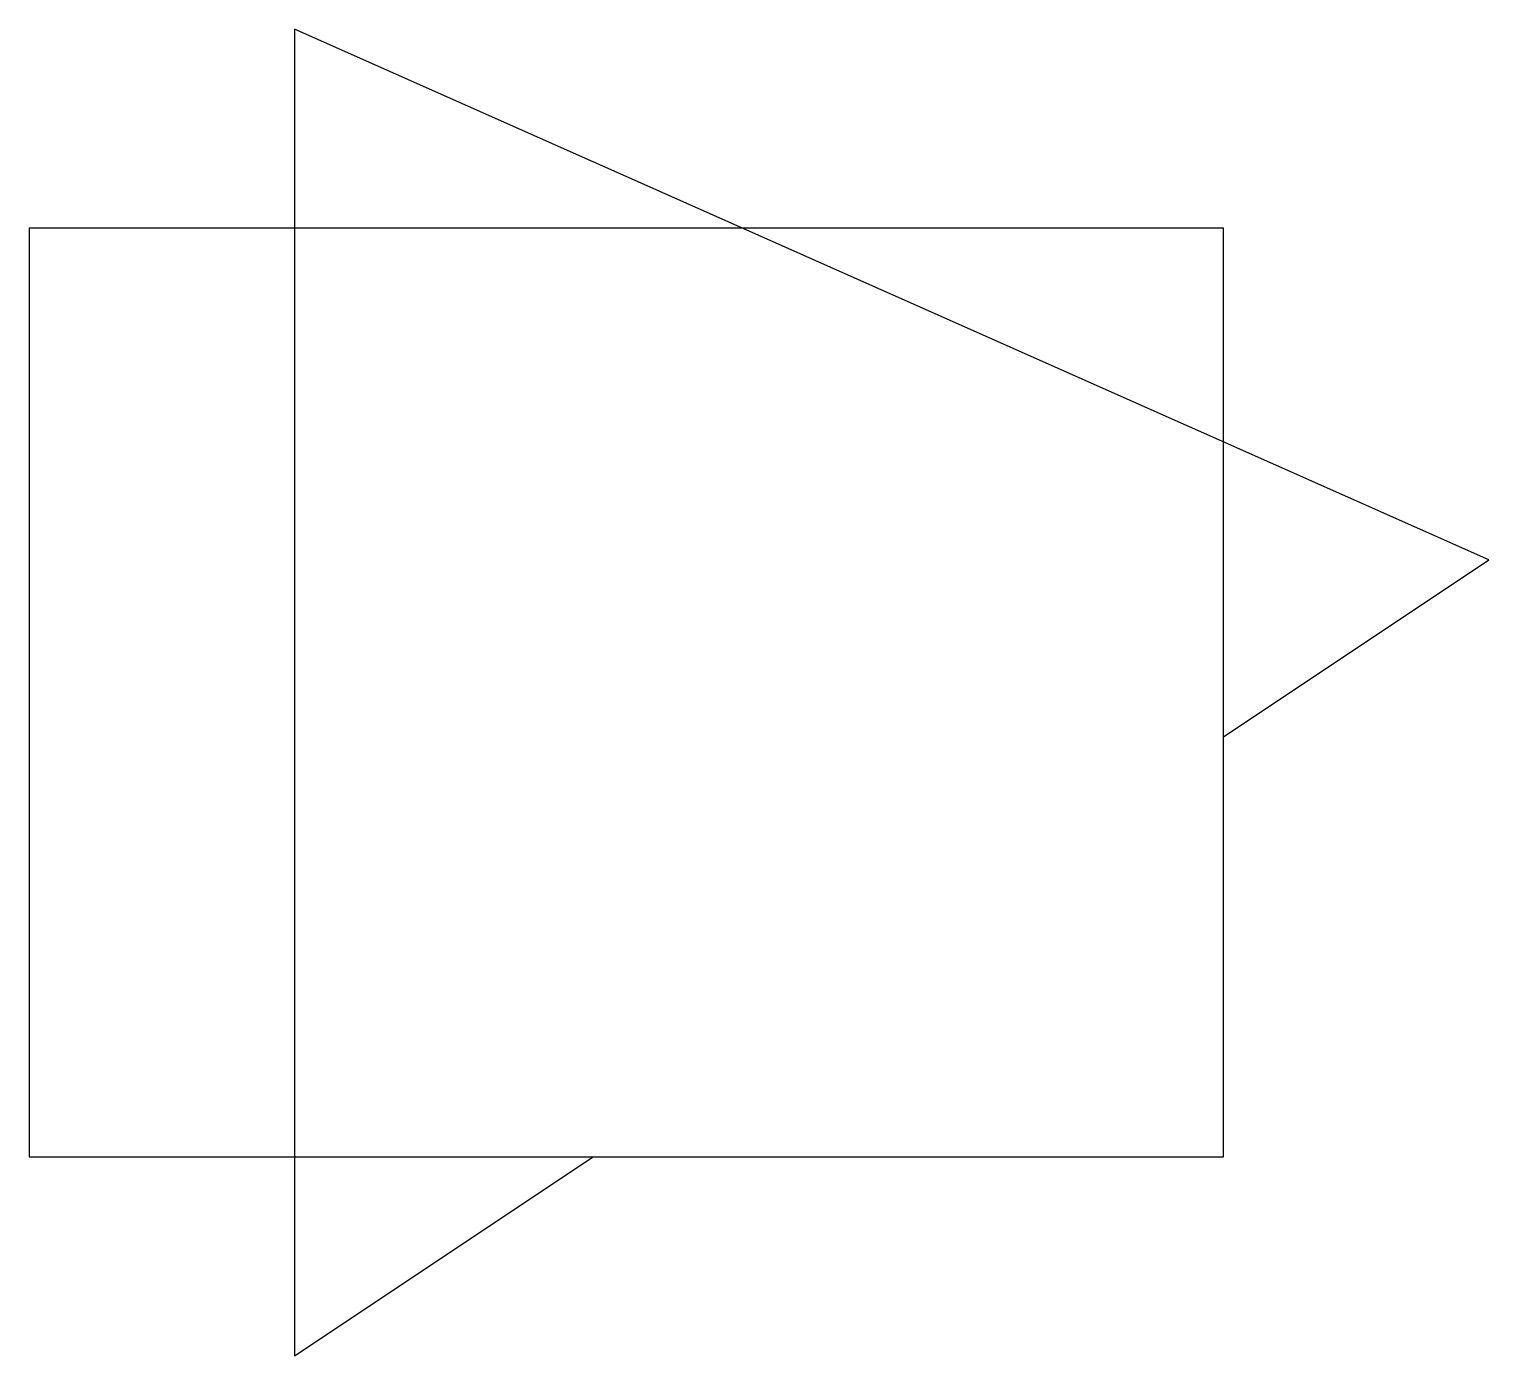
# Model space of a CAD drawing. Header units: millimetres. Extents: x 6 to 28, y 0 to 20.
import ezdxf

# ---------------------------------------------------------------- set-up
doc = ezdxf.new("R2010")
doc.units = ezdxf.units.MM
doc.layers.get('0').update_dxf_attribs({"lineweight": 25})

msp = doc.modelspace()

# ---------------------------------------------------------------- linework, layer by layer
at = {"flags": 128}
msp.add_lwpolyline([(24, 9.333), (28, 12), (10, 20), (10, 0), (14.5, 3)], dxfattribs=at)
msp.add_lwpolyline([(6, 3), (24, 3), (24, 17), (6, 17)], close=True, dxfattribs=at)

doc.saveas('drawing.dxf')
